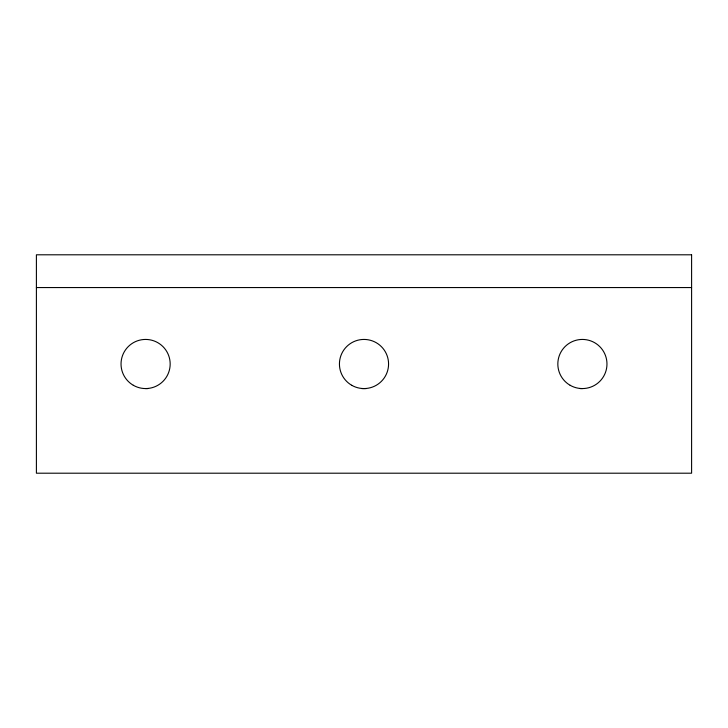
<?xml version="1.0" encoding="UTF-8"?>
<svg xmlns="http://www.w3.org/2000/svg" width="728" height="728" viewBox="0 0 728 728"><rect width="100%" height="100%" fill="white"/><g stroke="black" fill="none" stroke-linecap="round" stroke-linejoin="round"><path stroke-width="1.09" d="M36.4 287.56L691.6 287.56M145.6 388.57L147.875 388.57M361.725 388.57L366.275 388.57M580.125 388.57L582.4 388.57M691.6 254.8L36.4 254.8L36.4 473.2L691.6 473.2L691.6 254.8M133.315 385.276A24.57 24.57 0 0 0 170.17 364A24.57 24.57 0 0 0 133.315 342.724A24.57 24.57 0 0 0 133.315 385.276M351.715 385.276A24.57 24.57 0 0 0 388.57 364A24.57 24.57 0 0 0 351.715 342.724A24.57 24.57 0 0 0 351.715 385.276M570.115 385.276A24.57 24.57 0 0 0 606.97 364A24.57 24.57 0 0 0 570.115 342.724A24.57 24.57 0 0 0 570.115 385.276"/></g></svg>
